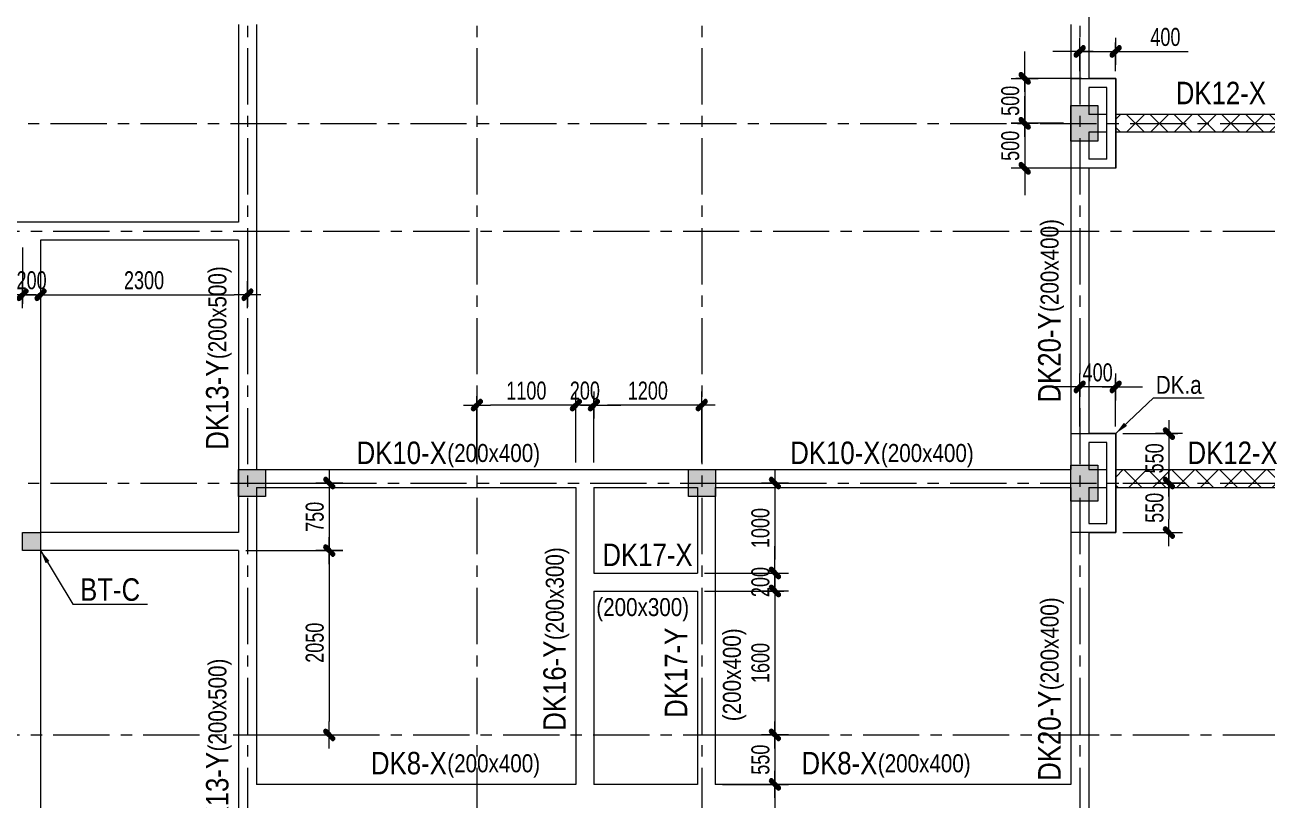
# Model space of a CAD drawing. Header units: millimetres. Extents: x -32285 to 839146, y -560248 to 114976.
# Drawn here: x 33275 to 47084, y 6425 to 15045 of the extents above; entities that cross this region are included whole.
import ezdxf
from ezdxf.enums import TextEntityAlignment as Align

# ---------------------------------------------------------------- set-up
doc = ezdxf.new("R2010")
doc.units = ezdxf.units.MM
doc.linetypes.add('ACAD_ISO03W100', pattern=[30, 12, -18])
doc.linetypes.add('CENTER', pattern=[2, 1.25, -0.25, 0.25, -0.25])
doc.layers.get('0').update_dxf_attribs({"lineweight": 20})
doc.layers.get('Defpoints').update_dxf_attribs({"lineweight": 9})
for name, color, linetype, lineweight in [('a', 2, 'Continuous', 20), ('A_Bao_Cot_S_0.2', 3, 'Continuous', 20), ('A_Bao_DK_S_0.2', 3, 'Continuous', 20), ('A_Center_S_0.09', 8, 'Continuous', 9), ('A_Hatch_Cot_S_0.2', 30, 'Continuous', 20), ('A_Hatch_S_CONC_0.05', 8, 'ACAD_ISO03W100', 5), ('A_Note_Steel_S_0.09', 8, 'Continuous', 9), ('BT-1', 6, 'Continuous', 35), ('COT CAY1', 6, 'Continuous', 20), ('Dim P', 150, 'Continuous', 15), ('DK-X', 33, 'Continuous', 35), ('DK-Y', 6, 'Continuous', 35), ('GCT-S', 8, 'Continuous', 9), ('TTN', 4, 'Continuous', 20)]:
    doc.layers.add(name, color=color, linetype=linetype, lineweight=lineweight)
doc.styles.add('conden250', font='VHELVCN.TTF', dxfattribs={"height": 250})
doc.styles.add('condense200', font='VHELVCN.TTF', dxfattribs={"height": 200})
doc.styles.add('Shx200', font='vn_vni.shx', dxfattribs={"width": 0.75, "bigfont": '@extfont2.shx'})
doc.dimstyles.new('SC 100 shx', dxfattribs={"dimtxt": 200, "dimasz": 150, "dimexe": 100, "dimexo": 80, "dimgap": 60, "dimtad": 1, "dimdec": 0, "dimtxsty": 'Shx200', "dimblk": 'STIK-01', "dimcen": -125, "dimdle": 100, "dimclrd": 8, "dimclre": 8, "dimclrt": 256, "dimadec": 0, "dimazin": 0, "dimtfac": 1, "dimtdec": 0, "dimtix": 1, "dimtmove": 0, "dimatfit": 3, "dimfxl": 1, "dimlwd": 9, "dimlwe": 9, "dimarcsym": 0})

# ---------------------------------------------------------------- blocks, each defined once
blk = doc.blocks.new('STIK-01')
at = {"lineweight": 13}
h = blk.add_hatch(color=8, dxfattribs=at)
edge = h.paths.add_edge_path()
edge.add_line((-0.162, -0.374), (0.374, 0.162))
edge.add_arc((0.268, 0.268), 0.15, 315, 495)
edge.add_line((0.162, 0.374), (-0.374, -0.162))
edge.add_arc((-0.268, -0.268), 0.15, 135, 315)
at = {"color": 8, "lineweight": 9}
for p, q in [((0, 0.212), (0, 1)), ((-0.212, 0), (-1, 0)), ((1, 0), (0.212, 0)), ((0, -1), (0, -0.212))]:
    blk.add_line(p, q, dxfattribs=at)
at = {"color": 8, "lineweight": 13}
blk.add_lwpolyline([(-0.162, -0.374), (0.374, 0.162, 1), (0.162, 0.374), (-0.374, -0.162, 1)], format="xyb", close=True, dxfattribs=at)
blk = doc.blocks.new('*D204')
at = {"layer": 'Defpoints', "color": 0, "linetype": 'Continuous', "transparency": 16777216}
for p in [(257952, -88566), (257952, -89283), (259152, -89283)]:
    blk.add_point(p, dxfattribs=at)
at = {"layer": 'Dim P', "color": 8, "linetype": 'Continuous', "lineweight": 9, "transparency": 16777216}
for p, q in [((257952, -89203), (257952, -88466)), ((259152, -89203), (259152, -88466)), ((259002, -88566), (258102, -88566))]:
    blk.add_line(p, q, dxfattribs=at)
at = {"layer": 'Dim P', "color": 8, "linetype": 'Continuous', "lineweight": 9, "transparency": 16777216, "xscale": 150, "yscale": 150, "zscale": 150, "rotation": 180}
blk.add_blockref('STIK-01', (257952, -88566), dxfattribs=at)
at = {"layer": 'Dim P', "color": 8, "linetype": 'Continuous', "lineweight": 9, "transparency": 16777216, "xscale": 150, "yscale": 150, "zscale": 150}
blk.add_blockref('STIK-01', (259152, -88566), dxfattribs=at)
at = {"layer": 'Dim P', "linetype": 'Continuous', "transparency": 16777216, "insert": (258552, -88406), "char_height": 200, "attachment_point": 5, "style": 'Shx200'}
blk.add_mtext('1200', dxfattribs=at)
blk = doc.blocks.new('*D205')
at = {"layer": 'Defpoints', "color": 0, "linetype": 'Continuous', "transparency": 16777216}
for p in [(257752, -88566), (257752, -89283), (257952, -89283)]:
    blk.add_point(p, dxfattribs=at)
at = {"layer": 'Dim P', "color": 8, "linetype": 'Continuous', "lineweight": 9, "transparency": 16777216}
for p, q in [((257752, -89203), (257752, -88466)), ((257952, -89203), (257952, -88466)), ((257602, -88566), (257452, -88566)), ((257952, -88566), (257752, -88566)), ((258102, -88566), (258252, -88566))]:
    blk.add_line(p, q, dxfattribs=at)
at = {"layer": 'Dim P', "color": 8, "linetype": 'Continuous', "lineweight": 9, "transparency": 16777216, "xscale": 150, "yscale": 150, "zscale": 150}
blk.add_blockref('STIK-01', (257752, -88566), dxfattribs=at)
at = {"layer": 'Dim P', "color": 8, "linetype": 'Continuous', "lineweight": 9, "transparency": 16777216, "xscale": 150, "yscale": 150, "zscale": 150, "rotation": 180}
blk.add_blockref('STIK-01', (257952, -88566), dxfattribs=at)
at = {"layer": 'Dim P', "linetype": 'Continuous', "transparency": 16777216, "insert": (257852, -88406), "char_height": 200, "attachment_point": 5, "style": 'Shx200'}
blk.add_mtext('200', dxfattribs=at)
blk = doc.blocks.new('*D206')
at = {"layer": 'Defpoints', "color": 0, "linetype": 'Continuous', "transparency": 16777216}
for p in [(256652, -88566), (256652, -89283), (257752, -89283)]:
    blk.add_point(p, dxfattribs=at)
at = {"layer": 'Dim P', "color": 8, "linetype": 'Continuous', "lineweight": 9, "transparency": 16777216}
for p, q in [((256652, -89203), (256652, -88466)), ((257752, -89203), (257752, -88466)), ((257602, -88566), (256802, -88566))]:
    blk.add_line(p, q, dxfattribs=at)
at = {"layer": 'Dim P', "color": 8, "linetype": 'Continuous', "lineweight": 9, "transparency": 16777216, "xscale": 150, "yscale": 150, "zscale": 150, "rotation": 180}
blk.add_blockref('STIK-01', (256652, -88566), dxfattribs=at)
at = {"layer": 'Dim P', "color": 8, "linetype": 'Continuous', "lineweight": 9, "transparency": 16777216, "xscale": 150, "yscale": 150, "zscale": 150}
blk.add_blockref('STIK-01', (257752, -88566), dxfattribs=at)
at = {"layer": 'Dim P', "linetype": 'Continuous', "transparency": 16777216, "insert": (257202, -88406), "char_height": 200, "attachment_point": 5, "style": 'Shx200'}
blk.add_mtext('1100', dxfattribs=at)
blk = doc.blocks.new('*D207')
at = {"layer": 'Defpoints', "color": 0, "linetype": 'Continuous', "transparency": 16777216}
for p in [(259302, -89433), (259102, -90433), (259964, -90433)]:
    blk.add_point(p, dxfattribs=at)
at = {"layer": 'Dim P', "color": 8, "linetype": 'Continuous', "lineweight": 9, "transparency": 16777216}
for p, q in [((259382, -89433), (260064, -89433)), ((259964, -89583), (259964, -90283)), ((259182, -90433), (260064, -90433))]:
    blk.add_line(p, q, dxfattribs=at)
at = {"layer": 'Dim P', "color": 8, "linetype": 'Continuous', "lineweight": 9, "transparency": 16777216, "xscale": 150, "yscale": 150, "zscale": 150}
for p, rotation in [((259964, -89433), 90), ((259964, -90433), 270)]:
    blk.add_blockref('STIK-01', p, dxfattribs=dict(at, rotation=rotation))
at = {"layer": 'Dim P', "linetype": 'Continuous', "transparency": 16777216, "insert": (259804, -89933), "char_height": 200, "attachment_point": 5, "rotation": 90, "style": 'Shx200'}
blk.add_mtext('1000', dxfattribs=at)
blk = doc.blocks.new('*D208')
at = {"layer": 'Defpoints', "color": 0, "linetype": 'Continuous', "transparency": 16777216}
for p in [(259102, -90433), (259102, -90633), (259964, -90633)]:
    blk.add_point(p, dxfattribs=at)
at = {"layer": 'Dim P', "color": 8, "linetype": 'Continuous', "lineweight": 9, "transparency": 16777216}
for p, q in [((259964, -90283), (259964, -90133)), ((259182, -90433), (260064, -90433)), ((259964, -90433), (259964, -90633)), ((259182, -90633), (260064, -90633)), ((259964, -90783), (259964, -90933))]:
    blk.add_line(p, q, dxfattribs=at)
at = {"layer": 'Dim P', "color": 8, "linetype": 'Continuous', "lineweight": 9, "transparency": 16777216, "xscale": 150, "yscale": 150, "zscale": 150}
for p, rotation in [((259964, -90433), 270), ((259964, -90633), 90)]:
    blk.add_blockref('STIK-01', p, dxfattribs=dict(at, rotation=rotation))
at = {"layer": 'Dim P', "linetype": 'Continuous', "transparency": 16777216, "insert": (259804, -90533), "char_height": 200, "attachment_point": 5, "rotation": 90, "style": 'Shx200'}
blk.add_mtext('200', dxfattribs=at)
blk = doc.blocks.new('*D209')
at = {"layer": 'Defpoints', "color": 0, "linetype": 'Continuous', "transparency": 16777216}
for p in [(259102, -90633), (259302, -92233), (259964, -92233)]:
    blk.add_point(p, dxfattribs=at)
at = {"layer": 'Dim P', "color": 8, "linetype": 'Continuous', "lineweight": 9, "transparency": 16777216}
for p, q in [((259182, -90633), (260064, -90633)), ((259964, -90783), (259964, -92083)), ((259382, -92233), (260064, -92233))]:
    blk.add_line(p, q, dxfattribs=at)
at = {"layer": 'Dim P', "color": 8, "linetype": 'Continuous', "lineweight": 9, "transparency": 16777216, "xscale": 150, "yscale": 150, "zscale": 150}
for p, rotation in [((259964, -90633), 90), ((259964, -92233), 270)]:
    blk.add_blockref('STIK-01', p, dxfattribs=dict(at, rotation=rotation))
at = {"layer": 'Dim P', "linetype": 'Continuous', "transparency": 16777216, "insert": (259804, -91433), "char_height": 200, "attachment_point": 5, "rotation": 90, "style": 'Shx200'}
blk.add_mtext('1600', dxfattribs=at)
blk = doc.blocks.new('*D210')
at = {"layer": 'Defpoints', "color": 0, "linetype": 'Continuous', "transparency": 16777216}
for p in [(259302, -92233), (259302, -92783), (259964, -92783)]:
    blk.add_point(p, dxfattribs=at)
at = {"layer": 'Dim P', "color": 8, "linetype": 'Continuous', "lineweight": 9, "transparency": 16777216}
for p, q in [((259382, -92233), (260064, -92233)), ((259964, -92383), (259964, -92633)), ((259382, -92783), (260064, -92783))]:
    blk.add_line(p, q, dxfattribs=at)
at = {"layer": 'Dim P', "color": 8, "linetype": 'Continuous', "lineweight": 9, "transparency": 16777216, "xscale": 150, "yscale": 150, "zscale": 150}
for p, rotation in [((259964, -92233), 90), ((259964, -92783), 270)]:
    blk.add_blockref('STIK-01', p, dxfattribs=dict(at, rotation=rotation))
at = {"layer": 'Dim P', "linetype": 'Continuous', "transparency": 16777216, "insert": (259804, -92508), "char_height": 200, "attachment_point": 5, "rotation": 90, "style": 'Shx200'}
blk.add_mtext('550', dxfattribs=at)
blk = doc.blocks.new('*D211')
at = {"layer": 'Defpoints', "color": 0, "linetype": 'Continuous', "transparency": 16777216}
for p in [(259302, -92783), (259302, -94733), (259964, -94733)]:
    blk.add_point(p, dxfattribs=at)
at = {"layer": 'Dim P', "color": 8, "linetype": 'Continuous', "lineweight": 9, "transparency": 16777216}
for p, q in [((259382, -92783), (260064, -92783)), ((259964, -92933), (259964, -94583)), ((259382, -94733), (260064, -94733))]:
    blk.add_line(p, q, dxfattribs=at)
at = {"layer": 'Dim P', "color": 8, "linetype": 'Continuous', "lineweight": 9, "transparency": 16777216, "xscale": 150, "yscale": 150, "zscale": 150}
for p, rotation in [((259964, -92783), 90), ((259964, -94733), 270)]:
    blk.add_blockref('STIK-01', p, dxfattribs=dict(at, rotation=rotation))
at = {"layer": 'Dim P', "linetype": 'Continuous', "transparency": 16777216, "insert": (259804, -93758), "char_height": 200, "attachment_point": 5, "rotation": 90, "style": 'Shx200'}
blk.add_mtext('1950', dxfattribs=at)
blk = doc.blocks.new('*D212')
at = {"layer": 'Defpoints', "color": 0, "linetype": 'Continuous', "transparency": 16777216}
for p in [(247402, -86885), (251602, -86885), (251602, -87339)]:
    blk.add_point(p, dxfattribs=at)
at = {"layer": 'Dim P', "color": 8, "linetype": 'Continuous', "lineweight": 9, "transparency": 16777216}
for p, q in [((247402, -86965), (247402, -87439)), ((251602, -86965), (251602, -87439)), ((247552, -87339), (251452, -87339))]:
    blk.add_line(p, q, dxfattribs=at)
at = {"layer": 'Dim P', "color": 8, "linetype": 'Continuous', "lineweight": 9, "transparency": 16777216, "xscale": 150, "yscale": 150, "zscale": 150, "rotation": 180}
blk.add_blockref('STIK-01', (247402, -87339), dxfattribs=at)
at = {"layer": 'Dim P', "color": 8, "linetype": 'Continuous', "lineweight": 9, "transparency": 16777216, "xscale": 150, "yscale": 150, "zscale": 150}
blk.add_blockref('STIK-01', (251602, -87339), dxfattribs=at)
at = {"layer": 'Dim P', "linetype": 'Continuous', "transparency": 16777216, "insert": (249502, -87179), "char_height": 200, "attachment_point": 5, "style": 'Shx200'}
blk.add_mtext('4200', dxfattribs=at)
blk = doc.blocks.new('*D213')
at = {"layer": 'Defpoints', "color": 0, "linetype": 'Continuous', "transparency": 16777216}
for p in [(251602, -86733), (251802, -86733), (251802, -87339)]:
    blk.add_point(p, dxfattribs=at)
at = {"layer": 'Dim P', "color": 8, "linetype": 'Continuous', "lineweight": 9, "transparency": 16777216}
for p, q in [((251602, -86813), (251602, -87439)), ((251802, -86813), (251802, -87439)), ((251452, -87339), (251302, -87339)), ((251602, -87339), (251802, -87339)), ((251952, -87339), (252102, -87339))]:
    blk.add_line(p, q, dxfattribs=at)
at = {"layer": 'Dim P', "color": 8, "linetype": 'Continuous', "lineweight": 9, "transparency": 16777216, "xscale": 150, "yscale": 150, "zscale": 150}
blk.add_blockref('STIK-01', (251602, -87339), dxfattribs=at)
at = {"layer": 'Dim P', "color": 8, "linetype": 'Continuous', "lineweight": 9, "transparency": 16777216, "xscale": 150, "yscale": 150, "zscale": 150, "rotation": 180}
blk.add_blockref('STIK-01', (251802, -87339), dxfattribs=at)
at = {"layer": 'Dim P', "linetype": 'Continuous', "transparency": 16777216, "insert": (251702, -87179), "char_height": 200, "attachment_point": 5, "style": 'Shx200'}
blk.add_mtext('200', dxfattribs=at)
blk = doc.blocks.new('*D214')
at = {"layer": 'Defpoints', "color": 0, "linetype": 'Continuous', "transparency": 16777216}
for p in [(251802, -86733), (254102, -86733), (254102, -87339)]:
    blk.add_point(p, dxfattribs=at)
at = {"layer": 'Dim P', "color": 8, "linetype": 'Continuous', "lineweight": 9, "transparency": 16777216}
for p, q in [((251802, -86813), (251802, -87439)), ((254102, -86813), (254102, -87439)), ((251952, -87339), (253952, -87339))]:
    blk.add_line(p, q, dxfattribs=at)
at = {"layer": 'Dim P', "color": 8, "linetype": 'Continuous', "lineweight": 9, "transparency": 16777216, "xscale": 150, "yscale": 150, "zscale": 150, "rotation": 180}
blk.add_blockref('STIK-01', (251802, -87339), dxfattribs=at)
at = {"layer": 'Dim P', "color": 8, "linetype": 'Continuous', "lineweight": 9, "transparency": 16777216, "xscale": 150, "yscale": 150, "zscale": 150}
blk.add_blockref('STIK-01', (254102, -87339), dxfattribs=at)
at = {"layer": 'Dim P', "linetype": 'Continuous', "transparency": 16777216, "insert": (252952, -87179), "char_height": 200, "attachment_point": 5, "style": 'Shx200'}
blk.add_mtext('2300', dxfattribs=at)
blk = doc.blocks.new('*D226')
at = {"layer": 'Defpoints', "color": 0, "linetype": 'Continuous', "transparency": 16777216}
for p in [(263352, -88363), (263352, -88883), (263752, -88883)]:
    blk.add_point(p, dxfattribs=at)
at = {"layer": 'Dim P', "color": 8, "linetype": 'Continuous', "lineweight": 9, "transparency": 16777216}
for p, q in [((263202, -88363), (263052, -88363)), ((263352, -88803), (263352, -88263)), ((263752, -88363), (263352, -88363)), ((263752, -88803), (263752, -88263)), ((263902, -88363), (264052, -88363))]:
    blk.add_line(p, q, dxfattribs=at)
at = {"layer": 'Dim P', "color": 8, "linetype": 'Continuous', "lineweight": 9, "transparency": 16777216, "xscale": 150, "yscale": 150, "zscale": 150}
blk.add_blockref('STIK-01', (263352, -88363), dxfattribs=at)
at = {"layer": 'Dim P', "color": 8, "linetype": 'Continuous', "lineweight": 9, "transparency": 16777216, "xscale": 150, "yscale": 150, "zscale": 150, "rotation": 180}
blk.add_blockref('STIK-01', (263752, -88363), dxfattribs=at)
at = {"layer": 'Dim P', "linetype": 'Continuous', "transparency": 16777216, "insert": (263552, -88203), "char_height": 200, "attachment_point": 5, "style": 'Shx200'}
blk.add_mtext('400', dxfattribs=at)
blk = doc.blocks.new('*D227')
at = {"layer": 'Defpoints', "color": 0, "linetype": 'Continuous', "transparency": 16777216}
for p in [(263752, -88883), (263752, -89433), (264344, -89433)]:
    blk.add_point(p, dxfattribs=at)
at = {"layer": 'Dim P', "color": 8, "linetype": 'Continuous', "lineweight": 9, "transparency": 16777216}
for p, q in [((263832, -88883), (264444, -88883)), ((264344, -89033), (264344, -89283)), ((263832, -89433), (264444, -89433))]:
    blk.add_line(p, q, dxfattribs=at)
at = {"layer": 'Dim P', "color": 8, "linetype": 'Continuous', "lineweight": 9, "transparency": 16777216, "xscale": 150, "yscale": 150, "zscale": 150}
for p, rotation in [((264344, -88883), 90), ((264344, -89433), 270)]:
    blk.add_blockref('STIK-01', p, dxfattribs=dict(at, rotation=rotation))
at = {"layer": 'Dim P', "linetype": 'Continuous', "transparency": 16777216, "insert": (264184, -89158), "char_height": 200, "attachment_point": 5, "rotation": 90, "style": 'Shx200'}
blk.add_mtext('550', dxfattribs=at)
blk = doc.blocks.new('*D228')
at = {"layer": 'Defpoints', "color": 0, "linetype": 'Continuous', "transparency": 16777216}
for p in [(263752, -89433), (263752, -89983), (264344, -89983)]:
    blk.add_point(p, dxfattribs=at)
at = {"layer": 'Dim P', "color": 8, "linetype": 'Continuous', "lineweight": 9, "transparency": 16777216}
for p, q in [((263832, -89433), (264444, -89433)), ((264344, -89583), (264344, -89833)), ((263832, -89983), (264444, -89983))]:
    blk.add_line(p, q, dxfattribs=at)
at = {"layer": 'Dim P', "color": 8, "linetype": 'Continuous', "lineweight": 9, "transparency": 16777216, "xscale": 150, "yscale": 150, "zscale": 150}
for p, rotation in [((264344, -89433), 90), ((264344, -89983), 270)]:
    blk.add_blockref('STIK-01', p, dxfattribs=dict(at, rotation=rotation))
at = {"layer": 'Dim P', "linetype": 'Continuous', "transparency": 16777216, "insert": (264184, -89708), "char_height": 200, "attachment_point": 5, "rotation": 90, "style": 'Shx200'}
blk.add_mtext('550', dxfattribs=at)
blk = doc.blocks.new('*D249')
at = {"layer": 'Defpoints', "color": 0, "linetype": 'Continuous', "transparency": 16777216}
for p in [(254302, -89433), (254002, -90183), (255010, -90183)]:
    blk.add_point(p, dxfattribs=at)
at = {"layer": 'Dim P', "color": 8, "linetype": 'Continuous', "lineweight": 9, "transparency": 16777216}
for p, q in [((254382, -89433), (255110, -89433)), ((255010, -89583), (255010, -90033)), ((254082, -90183), (255110, -90183))]:
    blk.add_line(p, q, dxfattribs=at)
at = {"layer": 'Dim P', "color": 8, "linetype": 'Continuous', "lineweight": 9, "transparency": 16777216, "xscale": 150, "yscale": 150, "zscale": 150}
for p, rotation in [((255010, -89433), 90), ((255010, -90183), 270)]:
    blk.add_blockref('STIK-01', p, dxfattribs=dict(at, rotation=rotation))
at = {"layer": 'Dim P', "linetype": 'Continuous', "transparency": 16777216, "insert": (254850, -89808), "char_height": 200, "attachment_point": 5, "rotation": 90, "style": 'Shx200'}
blk.add_mtext('750', dxfattribs=at)
blk = doc.blocks.new('*D250')
at = {"layer": 'Defpoints', "color": 0, "linetype": 'Continuous', "transparency": 16777216}
for p in [(254002, -90183), (254102, -92233), (255010, -92233)]:
    blk.add_point(p, dxfattribs=at)
at = {"layer": 'Dim P', "color": 8, "linetype": 'Continuous', "lineweight": 9, "transparency": 16777216}
for p, q in [((254082, -90183), (255110, -90183)), ((255010, -90333), (255010, -92083)), ((254182, -92233), (255110, -92233))]:
    blk.add_line(p, q, dxfattribs=at)
at = {"layer": 'Dim P', "color": 8, "linetype": 'Continuous', "lineweight": 9, "transparency": 16777216, "xscale": 150, "yscale": 150, "zscale": 150}
for p, rotation in [((255010, -90183), 90), ((255010, -92233), 270)]:
    blk.add_blockref('STIK-01', p, dxfattribs=dict(at, rotation=rotation))
at = {"layer": 'Dim P', "linetype": 'Continuous', "transparency": 16777216, "insert": (254850, -91208), "char_height": 200, "attachment_point": 5, "rotation": 90, "style": 'Shx200'}
blk.add_mtext('2050', dxfattribs=at)
blk = doc.blocks.new('COL-HTRU')
at = {"layer": 'A_Bao_Cot_S_0.2', "linetype": 'Continuous'}
for points in [[(924, 13370), (924, 13770), (1224, 13770), (1224, 13370)], [(-8326, 9420), (-8326, 9720), (-8026, 9720), (-8026, 9420)], [(-3326, 9420), (-3326, 9720), (-3026, 9720), (-3026, 9420)], [(924, 9370), (924, 9770), (1224, 9770), (1224, 9370)]]:
    blk.add_lwpolyline(points, close=True, dxfattribs=at)
at = {"layer": 'A_Hatch_Cot_S_0.2', "linetype": 'Continuous'}
for points in [[(1224, 13370), (1224, 13770), (924, 13370), (924, 13770)], [(-8026, 9420), (-8026, 9720), (-8326, 9420), (-8326, 9720)], [(-3026, 9420), (-3026, 9720), (-3326, 9420), (-3326, 9720)], [(1224, 9370), (1224, 9770), (924, 9370), (924, 9770)]]:
    blk.add_trace(points, dxfattribs=at)
blk = doc.blocks.new('*D252')
at = {"layer": 'Defpoints', "color": 0, "linetype": 'Continuous', "transparency": 16777216}
for p in [(263352, -84634), (263352, -84933), (263752, -84933)]:
    blk.add_point(p, dxfattribs=at)
at = {"layer": 'Dim P', "color": 8, "linetype": 'Continuous', "lineweight": 9, "transparency": 16777216}
for p, q in [((263202, -84634), (263052, -84634)), ((263352, -84853), (263352, -84534)), ((263352, -84634), (263752, -84634)), ((263752, -84853), (263752, -84534)), ((263902, -84634), (264558, -84634))]:
    blk.add_line(p, q, dxfattribs=at)
at = {"layer": 'Dim P', "color": 8, "linetype": 'Continuous', "lineweight": 9, "transparency": 16777216, "xscale": 150, "yscale": 150, "zscale": 150}
blk.add_blockref('STIK-01', (263352, -84634), dxfattribs=at)
at = {"layer": 'Dim P', "color": 8, "linetype": 'Continuous', "lineweight": 9, "transparency": 16777216, "xscale": 150, "yscale": 150, "zscale": 150, "rotation": 180}
blk.add_blockref('STIK-01', (263752, -84634), dxfattribs=at)
at = {"layer": 'Dim P', "linetype": 'Continuous', "transparency": 16777216, "insert": (264305, -84474), "char_height": 200, "attachment_point": 5, "style": 'Shx200'}
blk.add_mtext('400', dxfattribs=at)
blk = doc.blocks.new('*D253')
at = {"layer": 'Defpoints', "color": 0, "linetype": 'Continuous', "transparency": 16777216}
for p in [(263452, -84933), (262741, -85433), (263252, -85433)]:
    blk.add_point(p, dxfattribs=at)
at = {"layer": 'Dim P', "color": 8, "linetype": 'Continuous', "lineweight": 9, "transparency": 16777216}
for p, q in [((262741, -84783), (262741, -84633)), ((263372, -84933), (262641, -84933)), ((262741, -84933), (262741, -85433)), ((263172, -85433), (262641, -85433)), ((262741, -85583), (262741, -85733))]:
    blk.add_line(p, q, dxfattribs=at)
at = {"layer": 'Dim P', "color": 8, "linetype": 'Continuous', "lineweight": 9, "transparency": 16777216, "xscale": 150, "yscale": 150, "zscale": 150}
for p, rotation in [((262741, -84933), 270), ((262741, -85433), 90)]:
    blk.add_blockref('STIK-01', p, dxfattribs=dict(at, rotation=rotation))
at = {"layer": 'Dim P', "linetype": 'Continuous', "transparency": 16777216, "insert": (262581, -85183), "char_height": 200, "attachment_point": 5, "rotation": 90, "style": 'Shx200'}
blk.add_mtext('500', dxfattribs=at)
blk = doc.blocks.new('*D254')
at = {"layer": 'Defpoints', "color": 0, "linetype": 'Continuous', "transparency": 16777216}
for p in [(263252, -85433), (262741, -85933), (263452, -85933)]:
    blk.add_point(p, dxfattribs=at)
at = {"layer": 'Dim P', "color": 8, "linetype": 'Continuous', "lineweight": 9, "transparency": 16777216}
for p, q in [((262741, -85283), (262741, -85133)), ((263172, -85433), (262641, -85433)), ((262741, -85433), (262741, -85933)), ((263372, -85933), (262641, -85933)), ((262741, -86083), (262741, -86233))]:
    blk.add_line(p, q, dxfattribs=at)
at = {"layer": 'Dim P', "color": 8, "linetype": 'Continuous', "lineweight": 9, "transparency": 16777216, "xscale": 150, "yscale": 150, "zscale": 150}
for p, rotation in [((262741, -85433), 270), ((262741, -85933), 90)]:
    blk.add_blockref('STIK-01', p, dxfattribs=dict(at, rotation=rotation))
at = {"layer": 'Dim P', "linetype": 'Continuous', "transparency": 16777216, "insert": (262581, -85683), "char_height": 200, "attachment_point": 5, "rotation": 90, "style": 'Shx200'}
blk.add_mtext('500', dxfattribs=at)
blk = doc.blocks.new('BTT1 - UPDATE')
at = {"layer": 'COT CAY1', "linetype": 'Continuous'}
h = blk.add_hatch(color=2, dxfattribs=at)
h.dxf.hatch_style = 1
h.paths.add_polyline_path([(986110, -111955), (986310, -111955), (986310, -112155), (986110, -112155)])
at = {"layer": 'COT CAY1', "color": 2}
blk.add_lwpolyline([(986110, -111955), (986310, -111955), (986310, -112155), (986110, -112155)], close=True, dxfattribs=at)
at = {"layer": 'BT-1', "color": 2, "linetype": 'Continuous', "ltscale": 0.4, "style": 'conden250'}
blk.add_text('BT-C', height=250, dxfattribs=at).set_placement((987083, -112789), align=Align.BOTTOM_CENTER)
at = {"layer": 'A_Note_Steel_S_0.09', "linetype": 'Continuous'}
blk.add_leader([(986310, -112155), (986669, -112752), (987500, -112752)], dimstyle='SC 100 shx', override={"dimgap": 60, "dimtad": 0}, dxfattribs=at)

msp = doc.modelspace()

# ---------------------------------------------------------------- hatches: boundary and pattern name
at = {"layer": 'A_Hatch_S_CONC_0.05', "linetype": 'Continuous'}
h = msp.add_hatch(dxfattribs=at)
h.set_pattern_fill('ANSI37', color=256, scale=1500, style=0)
h.set_pattern_definition([(45, (-218352.1, 82759.73), (-132.58252, 132.58252), []), (135, (-218352.1, 82759.73), (-132.58252, -132.58252), [])])
h.paths.add_polyline_path([(49000, 9400), (49300, 9400), (49300, 10500), (49000, 10500), (49000, 13450), (49300, 13450), (49300, 14450), (49000, 14450), (49000, 17400), (49300, 17400), (49300, 18500), (49000, 18500), (49000, 22600), (49300, 22600), (49300, 23600), (48800, 23600), (48800, 23350), (45400, 23350), (45400, 23150), (48800, 23150), (48800, 18050), (45400, 18050), (45400, 17850), (48800, 17850), (48800, 14050), (45400, 14050), (45400, 13850), (48800, 13850), (48800, 10100), (45400, 10100), (45400, 9900), (48800, 9900), (48800, 4850), (45400, 4850), (45400, 4650), (48800, 4650), (48800, 4300), (49000, 4300), (49300, 4300), (49300, 5300), (49000, 5300)])
h.paths.add_polyline_path([(49000, 9500), (49000, 9900), (49200, 9900), (49200, 9500)], flags=16)
h.paths.add_polyline_path([(49000, 5200), (49200, 5200), (49200, 4850), (49000, 4850)], flags=16)
h.paths.add_polyline_path([(49000, 10100), (49000, 10400), (49200, 10400), (49200, 10100)], flags=16)
h.paths.add_polyline_path([(49000, 4650), (49200, 4650), (49200, 4400), (49000, 4400)], flags=16)
h.paths.add_polyline_path([(49000, 13550), (49000, 13850), (49200, 13850), (49200, 13550)], flags=16)
h.paths.add_polyline_path([(49000, 14050), (49000, 14350), (49200, 14350), (49200, 14050)], flags=16)
h.paths.add_polyline_path([(49000, 17500), (49000, 17850), (49200, 17850), (49200, 17500)], flags=16)
h.paths.add_polyline_path([(49000, 18050), (49000, 18400), (49200, 18400), (49200, 18050)], flags=16)
h.paths.add_polyline_path([(49000, 22700), (49000, 23150), (49200, 23150), (49200, 22700)], flags=16)
h.paths.add_polyline_path([(49000, 23350), (49000, 23500), (49200, 23500), (49200, 23350)], flags=16)

# ---------------------------------------------------------------- linework, layer by layer
at = {"layer": 'a', "linetype": 'Continuous'}
for p, q in [((44900, 14450), (45400, 14450)), ((45400, 14450), (45400, 13450)), ((45400, 13450), (44900, 13450)), ((44900, 10500), (45400, 10500)), ((45400, 10500), (45400, 9400)), ((45400, 9400), (44900, 9400))]:
    msp.add_line(p, q, dxfattribs=at)
at = {"layer": 'A_Bao_DK_S_0.2', "linetype": 'Continuous'}
for p, q in [((45100, 17400), (45100, 14450)), ((35650, 15050), (35650, 12850)), ((35850, 15050), (35850, 10100)), ((44900, 15050), (44900, 10100)), ((45400, 14450), (45100, 14450)), ((45400, 13450), (45400, 14450)), ((45300, 14350), (45100, 14350)), ((45100, 14350), (45100, 14050)), ((45300, 13550), (45300, 14350)), ((45300, 14050), (45100, 14050)), ((48800, 14050), (45400, 14050)), ((45100, 13850), (45100, 13550)), ((45300, 13850), (45100, 13850)), ((48800, 13850), (45400, 13850)), ((45300, 13550), (45100, 13550)), ((45400, 13450), (45100, 13450)), ((45100, 13450), (45100, 10500)), ((35650, 12850), (29150, 12850)), ((35650, 12650), (33450, 12650)), ((33450, 12650), (33450, 9400)), ((35650, 12650), (35650, 9400)), ((45400, 10500), (45100, 10500)), ((45400, 9400), (45400, 10500)), ((45100, 10400), (45100, 10100)), ((45300, 10400), (45100, 10400)), ((45300, 9500), (45300, 10400)), ((35850, 10100), (44900, 10100)), ((45100, 10100), (45300, 10100)), ((45400, 10100), (48800, 10100)), ((35850, 9900), (35850, 6600)), ((35850, 9900), (39400, 9900)), ((39400, 9900), (39400, 6600)), ((39600, 9900), (40750, 9900)), ((39600, 9900), (39600, 8950)), ((40750, 9900), (40750, 8950)), ((40950, 9900), (44900, 9900)), ((40950, 9900), (40950, 6600)), ((44900, 9900), (44900, 6600)), ((45100, 9900), (45100, 9500)), ((45100, 9900), (45300, 9900)), ((45400, 9900), (48800, 9900)), ((35650, 9400), (33450, 9400)), ((45100, 9500), (45300, 9500)), ((45100, 9400), (45100, 5300)), ((45100, 9400), (45400, 9400)), ((33450, 9200), (33450, 4750)), ((35650, 9200), (33450, 9200)), ((35650, 9200), (35650, 4750)), ((39600, 8950), (40750, 8950)), ((39600, 8750), (40750, 8750)), ((39600, 8750), (39600, 6600)), ((40750, 8750), (40750, 6600)), ((39400, 6600), (35850, 6600)), ((40750, 6600), (39600, 6600)), ((44900, 6600), (40950, 6600))]:
    msp.add_line(p, q, dxfattribs=at)
at = {"layer": 'A_Center_S_0.09', "linetype": 'CENTER', "ltscale": 500}
for p, q in [((35750, 29784.7), (35750, -4531.6)), ((38300, 29784.7), (38300, -4531.6)), ((40800, 29784.7), (40800, -4531.6)), ((45000, 29784.7), (45000, -4531.6)), ((-7439.8, 13950), (52833.4, 13950)), ((-7408.4, 12750), (52833.4, 12750)), ((-7439.8, 9950), (52833.4, 9950)), ((-7408.4, 7150), (52833.4, 7150))]:
    msp.add_line(p, q, dxfattribs=at)

# ---------------------------------------------------------------- block references
at = {"layer": 'A_Bao_Cot_S_0.2', "linetype": 'Continuous'}
msp.add_blockref('COL-HTRU', (43976.4, 379.9), dxfattribs=at)
at = {"layer": 'GCT-S', "linetype": 'Continuous'}
msp.add_blockref('BTT1 - UPDATE', (-952860, 121355.5), dxfattribs=at)

# ---------------------------------------------------------------- texts
at = {"layer": 'a', "linetype": 'Continuous', "ltscale": 0.4, "style": 'conden250'}
msp.add_text('DK.a', height=200, dxfattribs=at).set_placement((45846.7, 10882.6), align=Align.BOTTOM_LEFT)
at = {"layer": 'DK-X', "linetype": 'Continuous', "ltscale": 0.4, "style": 'conden250'}
for s, p in [('DK12-X', (47070.4, 14287)), ('DK10-X', (37965.3, 10287)), ('DK10-X', (42785.4, 10287)), ('DK12-X', (47200.9, 10287)), ('DK17-X', (40697.2, 9152.6)), ('DK8-X', (37965.3, 6837)), ('DK8-X', (42751, 6837))]:
    msp.add_text(s, height=250, dxfattribs=at).set_placement(p, align=Align.MIDDLE_RIGHT)
at = {"layer": 'DK-Y', "linetype": 'Continuous', "ltscale": 0.4, "style": 'conden250'}
for s, p in [('DK20-Y', (44663.1, 11848.1)), ('DK13-Y', (35413.1, 11323.6)), ('DK17-Y', (40513.1, 8342.8)), ('DK16-Y', (39163.1, 8199.3)), ('DK20-Y', (44663.1, 7642.5)), ('DK13-Y', (35413.1, 6961.5))]:
    msp.add_text(s, height=250, rotation=90, dxfattribs=at).set_placement(p, align=Align.MIDDLE_RIGHT)
at = {"layer": 'TTN', "linetype": 'Continuous', "ltscale": 0.4, "style": 'condense200'}
for s, p in [('(200x400)', (44665.2, 11853.4)), ('(200x500)', (35415.2, 11328.9)), ('(200x300)', (39165.2, 8204.5)), ('(200x400)', (44665.2, 7647.8)), ('(200x400)', (41134.1, 7303.3)), ('(200x500)', (35415.2, 6966.8))]:
    msp.add_text(s, height=200, rotation=90, dxfattribs=at).set_placement(p, align=Align.MIDDLE_LEFT)
for s, p in [('(200x400)', (37970.6, 10284.9)), ('(200x400)', (42790.7, 10284.9)), ('(200x300)', (39627, 8571.6)), ('(200x400)', (37970.6, 6834.9)), ('(200x400)', (42756.3, 6834.9))]:
    msp.add_text(s, height=200, dxfattribs=at).set_placement(p, align=Align.MIDDLE_LEFT)

# ---------------------------------------------------------------- dimensions: what is measured, and where the dimension line sits
at = {"layer": 'Dim P', "linetype": 'Continuous'}
dim = msp.add_linear_dim(base=(45000, 14748.9), p1=(45400, 14450), p2=(45000, 14450), dimstyle='SC 100 shx', dxfattribs=at)
dim.commit()
dim.dimension.update_dxf_attribs({"geometry": '*D252', "text_midpoint": (45952.9, 14748.9), "dimtype": 128, "insert": (-218352.1, 99383.2)})
for base, p1, p2, picture, middle in [((44388.4, 13950), (45100, 14450), (44900, 13950), '*D253', (44228.4, 14200)), ((44388.4, 13450), (44900, 13950), (45100, 13450), '*D254', (44228.4, 13700)), ((45992.3, 9950), (45400, 10500), (45400, 9950), '*D227', (45832.3, 10225)), ((36658.1, 9200), (35950, 9950), (35650, 9200), '*D249', (36498.1, 9575)), ((41611.7, 8950), (40950, 9950), (40750, 8950), '*D207', (41451.7, 9450)), ((45992.3, 9400), (45400, 9950), (45400, 9400), '*D228', (45832.3, 9675)), ((41611.7, 4650), (40950, 6600), (40950, 4650), '*D211', (41451.7, 5625))]:
    dim = msp.add_linear_dim(base=base, p1=p1, p2=p2, angle=90, dimstyle='SC 100 shx', dxfattribs=at)
    dim.commit()
    dim.dimension.update_dxf_attribs({"geometry": picture, "text_midpoint": middle, "insert": (-218352.1, 99383.2)})
for base, p1, p2, picture, middle in [((33450, 12044.7), (33250, 12650), (33450, 12650), '*D213', (33350, 12204.7)), ((35750, 12044.7), (33450, 12650), (35750, 12650), '*D214', (34600, 12204.7)), ((33250, 12044.7), (29050, 12497.8), (33250, 12497.8), '*D212', (31150, 12204.7)), ((45000, 11020.6), (45400, 10500), (45000, 10500), '*D226', (45200, 11180.6)), ((39600, 10816.9), (40800, 10100), (39600, 10100), '*D204', (40200, 10976.9))]:
    dim = msp.add_linear_dim(base=base, p1=p1, p2=p2, dimstyle='SC 100 shx', dxfattribs=at)
    dim.commit()
    dim.dimension.update_dxf_attribs({"geometry": picture, "text_midpoint": middle, "insert": (-218352.1, 99383.2)})
for base, p1, p2, picture, middle in [((38300, 10816.9), (39400, 10100), (38300, 10100), '*D206', (38850, 10976.9)), ((39400, 10816.9), (39600, 10100), (39400, 10100), '*D205', (39500, 10976.9))]:
    dim = msp.add_linear_dim(base=base, p1=p1, p2=p2, dimstyle='SC 100 shx', override={"dimtmove": 1}, dxfattribs=at)
    dim.commit()
    dim.dimension.update_dxf_attribs({"geometry": picture, "text_midpoint": middle, "insert": (-218352.1, 99383.2)})
for base, p1, p2, picture, middle in [((36658.1, 7150), (35650, 9200), (35750, 7150), '*D250', (36498.1, 8175)), ((41611.7, 8750), (40750, 8950), (40750, 8750), '*D208', (41451.7, 8850)), ((41611.7, 7150), (40750, 8750), (40950, 7150), '*D209', (41451.7, 7950)), ((41611.7, 6600), (40950, 7150), (40950, 6600), '*D210', (41451.7, 6875))]:
    dim = msp.add_linear_dim(base=base, p1=p1, p2=p2, angle=90, dimstyle='SC 100 shx', override={"dimtmove": 1}, dxfattribs=at)
    dim.commit()
    dim.dimension.update_dxf_attribs({"geometry": picture, "text_midpoint": middle, "insert": (-218352.1, 99383.2)})

# ---------------------------------------------------------------- leaders
at = {"layer": 'A_Note_Steel_S_0.09', "linetype": 'Continuous'}
msp.add_leader([(45400, 10500), (45819.5, 10899.7), (46383.8, 10899.7)], dimstyle='SC 100 shx', override={"dimgap": 60, "dimtad": 0}, dxfattribs=at)

doc.saveas('drawing.dxf')
